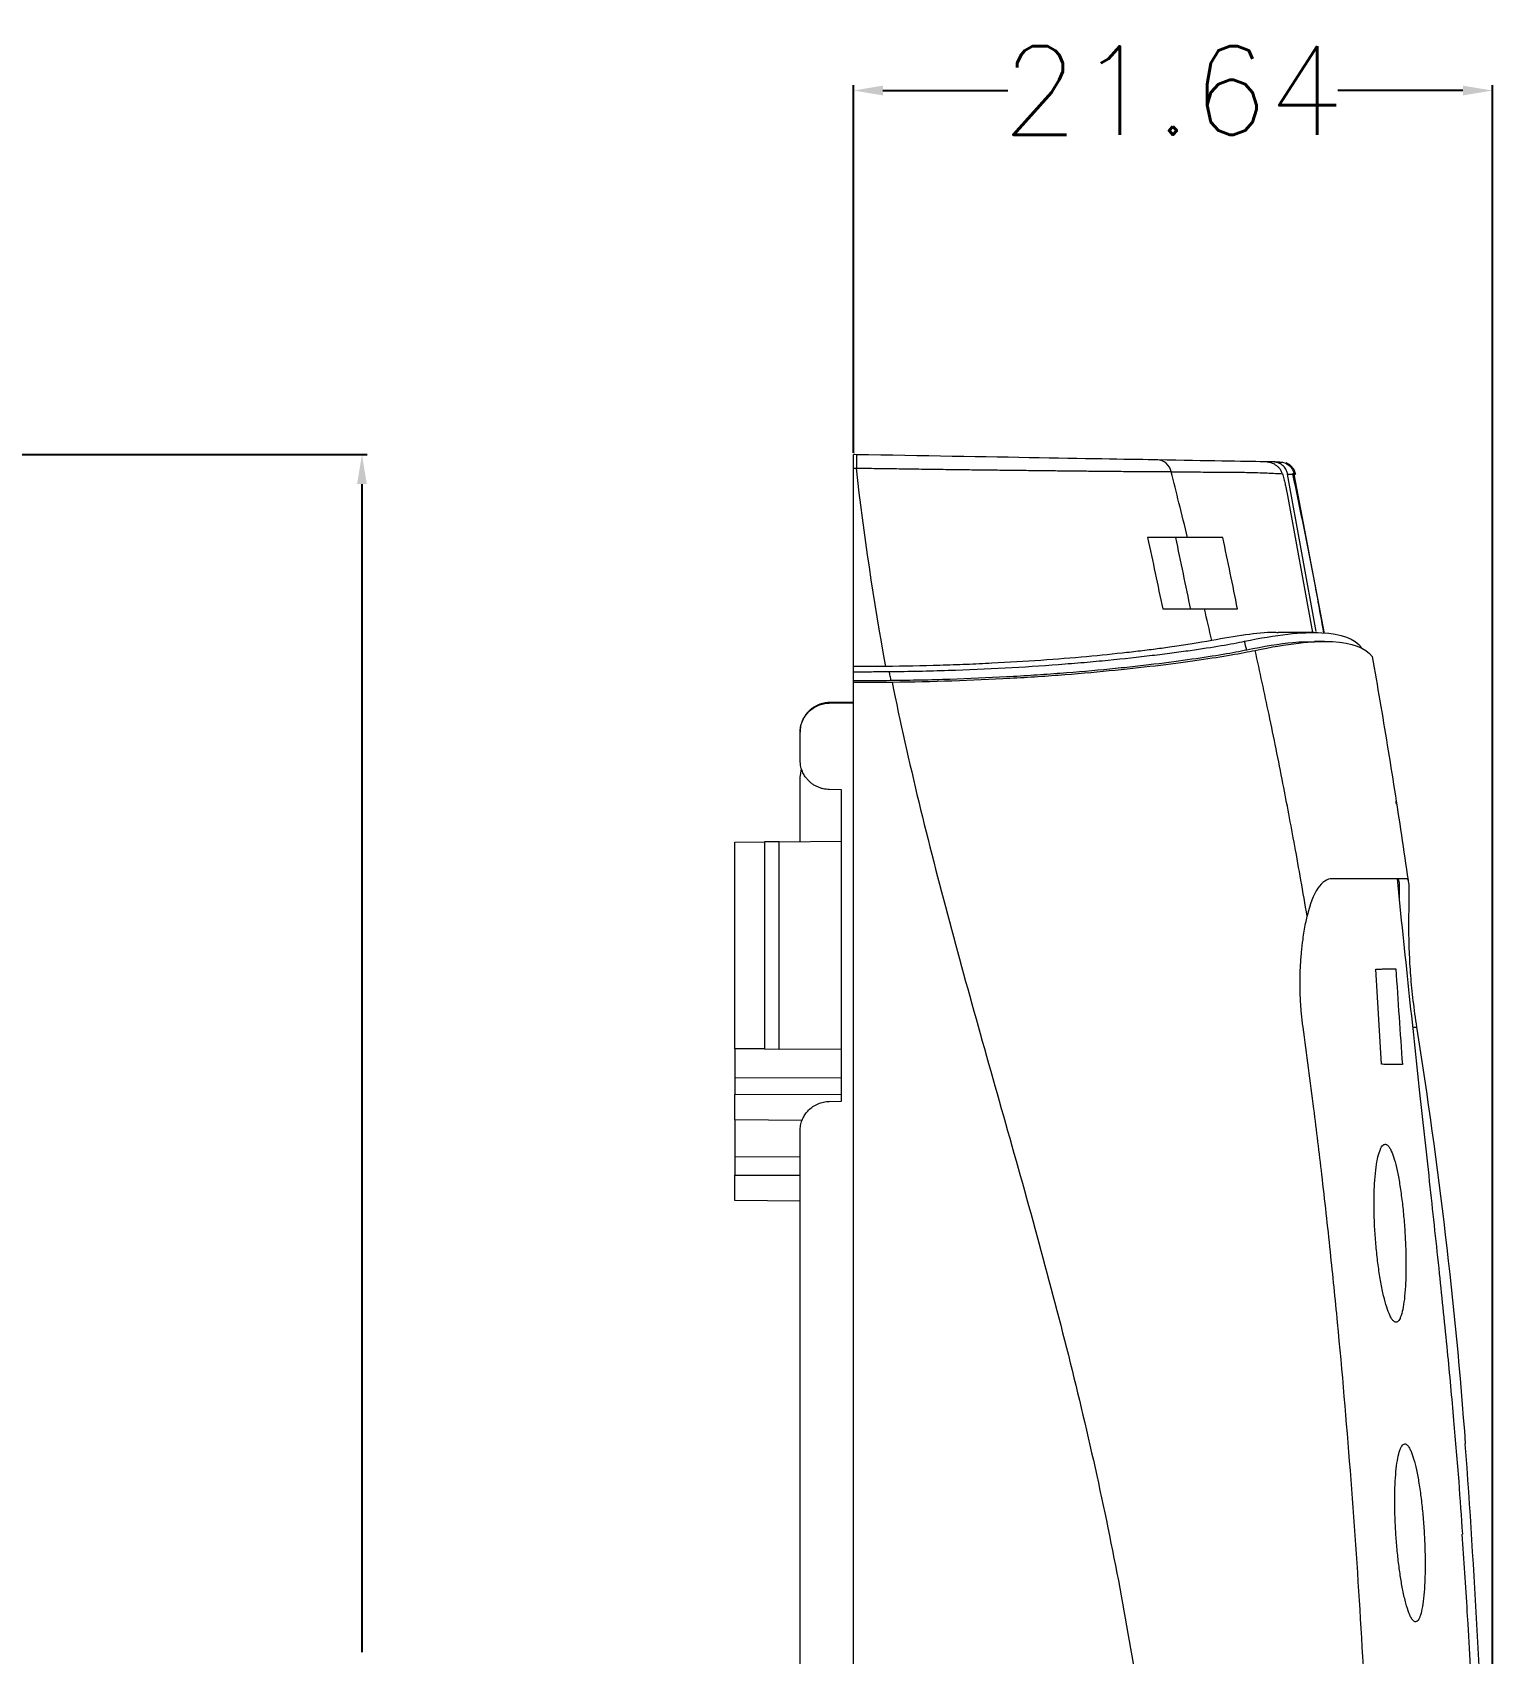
# Model space of a CAD drawing. Header units: inches. Extents: x 1424 to 4050, y 1126 to 1517.
# Drawn here: x 2686.7 to 2736.2, y 1374.8 to 1429.7 of the extents above; entities that cross this region are included whole.
import ezdxf

# ---------------------------------------------------------------- set-up
doc = ezdxf.new("R2010")
doc.units = ezdxf.units.IN
doc.header["$LTSCALE"] = 15
doc.styles.get("Standard").update_dxf_attribs({"font": 'txt', "bigfont": 'gbcbig.shx'})
doc.dimstyles.new('3', dxfattribs={"dimtxt": 3, "dimasz": 1, "dimexe": 0.18, "dimexo": 0.0625, "dimgap": 0.09, "dimtad": 0, "dimdsep": 46, "dimtxsty": 'Standard', "dimcen": 1, "dimclrd": 3, "dimclre": 3, "dimadec": 0, "dimazin": 2, "dimtfac": 1, "dimtofl": 0, "dimtmove": 0, "dimatfit": 3, "dimfxl": 1, "dimtolj": 1, "dimtzin": 0, "dimarcsym": 0})

# ---------------------------------------------------------------- blocks, each defined once
blk = doc.blocks.new('*D193')
at = {"color": 3, "lineweight": -2}
for p, q in [((2567.575, 1415.401), (2698.008, 1415.401)), ((2697.828, 1414.401), (2697.828, 1374.825)), ((2697.828, 1323.069), (2697.828, 1362.645)), ((2645.939, 1322.069), (2698.008, 1322.069))]:
    blk.add_line(p, q, dxfattribs=at)
at = {"color": 3}
for points in [[(2697.661, 1414.401), (2697.994, 1414.401), (2697.828, 1415.401)], [(2697.661, 1323.069), (2697.994, 1323.069), (2697.828, 1322.069)]]:
    blk.add_solid(points, dxfattribs=at)
at = {"layer": 'Defpoints', "color": 0}
for p in [(2567.513, 1415.401), (2645.876, 1322.069), (2697.828, 1322.069)]:
    blk.add_point(p, dxfattribs=at)
at = {"color": 0, "insert": (2697.828, 1368.735), "char_height": 3, "attachment_point": 5, "rotation": 90}
blk.add_mtext('\\A1;93.33', dxfattribs=at)
blk = doc.blocks.new('*D194')
at = {"color": 3, "lineweight": -2}
for p, q in [((2714.477, 1415.463), (2714.477, 1427.916)), ((2715.477, 1427.736), (2719.709, 1427.736)), ((2735.121, 1427.736), (2730.889, 1427.736)), ((2736.121, 1350.845), (2736.121, 1427.916))]:
    blk.add_line(p, q, dxfattribs=at)
at = {"color": 3}
for points in [[(2715.477, 1427.902), (2715.477, 1427.569), (2714.477, 1427.736)], [(2735.121, 1427.902), (2735.121, 1427.569), (2736.121, 1427.736)]]:
    blk.add_solid(points, dxfattribs=at)
at = {"layer": 'Defpoints', "color": 0}
for p in [(2736.121, 1427.736), (2714.477, 1415.401), (2736.121, 1350.783)]:
    blk.add_point(p, dxfattribs=at)
at = {"color": 0, "insert": (2725.299, 1427.736), "char_height": 3, "attachment_point": 5}
blk.add_mtext('\\A1;21.64', dxfattribs=at)

msp = doc.modelspace()

# ---------------------------------------------------------------- linework, layer by layer
at = {"color": 7, "linetype": 'Continuous', "lineweight": 15}
for p, q in [((2728.696, 1415.153), (2728.251, 1415.16)), ((2730.152, 1409.412), (2729.184, 1414.742)), ((2730.43, 1409.338), (2729.41, 1414.736)), ((2729.157, 1414.136), (2730.029, 1409.374)), ((2730.083, 1409.374), (2728.87, 1409.374)), ((2730.433, 1409.073), (2730.101, 1409.073)), ((2714.477, 1408.045), (2714.477, 1408.219)), ((2714.477, 1407.689), (2714.477, 1407.736)), ((2714.477, 1407.624), (2714.477, 1407.689)), ((2714.477, 1407.015), (2713.655, 1407)), ((2713.655, 1407), (2713.655, 1406.983)), ((2713.655, 1406.983), (2714.477, 1406.997)), ((2712.668, 1405.06), (2712.668, 1405.977)), ((2712.668, 1404.46), (2712.718, 1404.751)), ((2712.668, 1402.289), (2712.668, 1404.46)), ((2714.075, 1404.048), (2713.655, 1404.055)), ((2710.457, 1402.27), (2711.462, 1402.278)), ((2710.457, 1395.273), (2710.457, 1402.27)), ((2711.964, 1402.283), (2711.462, 1402.278)), ((2711.462, 1402.278), (2711.462, 1395.265)), ((2711.964, 1402.283), (2714.075, 1402.301)), ((2711.964, 1395.26), (2711.964, 1402.283)), ((2732.362, 1394.745), (2732.168, 1397.971)), ((2711.462, 1395.265), (2710.457, 1395.273)), ((2710.457, 1395.273), (2710.457, 1394.27)), ((2711.462, 1395.265), (2711.964, 1395.26)), ((2714.075, 1395.242), (2711.964, 1395.26)), ((2714.075, 1394.285), (2710.457, 1394.27)), ((2710.457, 1394.27), (2710.457, 1393.718)), ((2710.457, 1393.718), (2714.075, 1393.732)), ((2710.457, 1392.863), (2710.457, 1393.718)), ((2713.655, 1393.488), (2714.075, 1393.495)), ((2712.737, 1392.837), (2710.457, 1392.863)), ((2710.457, 1392.863), (2710.457, 1391.599)), ((2712.668, 1391.607), (2710.457, 1391.599)), ((2710.457, 1391.599), (2710.457, 1390.986)), ((2710.457, 1390.986), (2712.668, 1390.994)), ((2710.457, 1390.133), (2710.457, 1390.986)), ((2712.668, 1390.107), (2710.457, 1390.133))]:
    msp.add_line(p, q, dxfattribs=at)
at = {"color": 8, "linetype": 'Continuous', "lineweight": 15}
msp.add_line((2733.43, 1396.008), (2733.554, 1396.008), dxfattribs=at)
at = {"color": 7, "linetype": 'Continuous', "lineweight": 15}
for points in [[(2714.581, 1415.399), (2714.546, 1415.4), (2714.512, 1415.4), (2714.477, 1415.401)], [(2714.477, 1414.946), (2714.511, 1414.945), (2714.545, 1414.944), (2714.578, 1414.944)], [(2715.574, 1408.224), (2715.162, 1410.462), (2714.831, 1412.704), (2714.578, 1414.944)], [(2728.401, 1415.158), (2727.685, 1415.17), (2726.47, 1415.191), (2724.787, 1415.221)], [(2728.926, 1415.149), (2728.862, 1415.15), (2728.785, 1415.151), (2728.696, 1415.153)], [(2729.184, 1414.742), (2729.272, 1414.74), (2729.347, 1414.738), (2729.41, 1414.736)], [(2726.614, 1409.105), (2726.533, 1409.463), (2726.452, 1409.821), (2726.369, 1410.178)], [(2727.799, 1408.777), (2727.775, 1408.877), (2727.752, 1408.978), (2727.729, 1409.078)], [(2715.756, 1407.743), (2715.33, 1407.739), (2714.904, 1407.737), (2714.477, 1407.736)], [(2714.477, 1407.689), (2714.914, 1407.689), (2715.35, 1407.692), (2715.786, 1407.696)], [(2733.236, 1401.033), (2733.245, 1401.033), (2733.254, 1401.015), (2733.265, 1400.978)], [(2732.849, 1397.982), (2732.924, 1396.899), (2732.998, 1395.816), (2733.072, 1394.733)]]:
    msp.add_open_spline(points, degree=3, dxfattribs=at)
for points, knots in [([(2714.477, 1414.946), (2714.477, 1415.069), (2714.477, 1415.185), (2714.477, 1415.353), (2714.477, 1415.401), (2714.477, 1415.401)], [0, 0, 0, 0, 0.5, 0.5, 1, 1, 1, 1]), ([(2714.581, 1415.399), (2714.581, 1415.399), (2714.582, 1415.389), (2714.583, 1415.346), (2714.583, 1415.312), (2714.582, 1415.225), (2714.582, 1415.172), (2714.58, 1415.059), (2714.579, 1415), (2714.578, 1414.944)], [0, 0, 0, 0, 0.25, 0.25, 0.5, 0.5, 0.75, 0.75, 1, 1, 1, 1]), ([(2724.787, 1415.221), (2723.992, 1415.235), (2722.573, 1415.259), (2718.966, 1415.322), (2716.778, 1415.361), (2714.581, 1415.399)], [0, 0, 0, 0, 0.5, 0.5, 1, 1, 1, 1]), ([(2714.477, 1408.219), (2714.477, 1408.78), (2714.477, 1409.902), (2714.477, 1411.584), (2714.477, 1413.265), (2714.477, 1414.385), (2714.477, 1414.946)], [0, 0, 0, 0, 0.2499961, 0.499992, 0.7499919, 1, 1, 1, 1]), ([(2714.578, 1414.944), (2714.692, 1414.942), (2714.92, 1414.939), (2715.26, 1414.934), (2715.6, 1414.93), (2715.938, 1414.925), (2716.276, 1414.92), (2716.611, 1414.916), (2716.944, 1414.911), (2717.276, 1414.907), (2717.604, 1414.902), (2717.93, 1414.898), (2718.253, 1414.894), (2718.573, 1414.89), (2718.889, 1414.886), (2719.201, 1414.882), (2719.509, 1414.878), (2719.813, 1414.875), (2720.112, 1414.871), (2720.406, 1414.868), (2720.695, 1414.864), (2720.979, 1414.861), (2721.257, 1414.858), (2721.528, 1414.855), (2721.778, 1414.852), (2722.017, 1414.85), (2722.256, 1414.847), (2722.517, 1414.845), (2722.796, 1414.842), (2723.093, 1414.839), (2723.401, 1414.836), (2723.718, 1414.834), (2724.04, 1414.831), (2724.36, 1414.828), (2724.672, 1414.826), (2724.973, 1414.824), (2725.147, 1414.824), (2725.237, 1414.824)], [0, 0, 0, 0, 0.024747, 0.049493, 0.074234, 0.098967, 0.12369, 0.148405, 0.173114, 0.197818, 0.222519, 0.247217, 0.271913, 0.296608, 0.321301, 0.345993, 0.370687, 0.395381, 0.420078, 0.444777, 0.469479, 0.494184, 0.518888, 0.543587, 0.568279, 0.588669, 0.611893, 0.637949, 0.666837, 0.698556, 0.733107, 0.77049, 0.810708, 0.853762, 0.899658, 0.948402, 1, 1, 1, 1]), ([(2725.237, 1414.824), (2725.216, 1414.928), (2725.158, 1415.036), (2724.989, 1415.183), (2724.882, 1415.219), (2724.787, 1415.221)], [0, 0, 0, 0, 0.5, 0.5, 1, 1, 1, 1]), ([(2729.01, 1414.753), (2729.005, 1414.768), (2728.993, 1414.801), (2728.97, 1414.848), (2728.94, 1414.895), (2728.898, 1414.948), (2728.837, 1415.007), (2728.731, 1415.08), (2728.607, 1415.13), (2728.487, 1415.154), (2728.426, 1415.157), (2728.401, 1415.158)], [0, 0, 0, 0, 0.056102, 0.116568, 0.181414, 0.250622, 0.36585, 0.500648, 0.750062, 0.899064, 1, 1, 1, 1]), ([(2729.184, 1414.742), (2729.18, 1414.761), (2729.172, 1414.798), (2729.151, 1414.852), (2729.121, 1414.912), (2729.076, 1414.975), (2729.015, 1415.036), (2728.944, 1415.086), (2728.866, 1415.123), (2728.782, 1415.147), (2728.725, 1415.151), (2728.696, 1415.153)], [0, 0, 0, 0, 0.083438, 0.166403, 0.250006, 0.374855, 0.499992, 0.624895, 0.749991, 0.874961, 1, 1, 1, 1]), ([(2728.926, 1415.149), (2729.031, 1415.147), (2729.15, 1415.107), (2729.332, 1414.952), (2729.39, 1414.841), (2729.409, 1414.736)], [0, 0, 0, 0, 0.5, 0.5, 1, 1, 1, 1]), ([(2729.46, 1414.722), (2729.45, 1414.763), (2729.43, 1414.848), (2729.359, 1414.963), (2729.261, 1415.06), (2729.177, 1415.098), (2729.136, 1415.117)], [0, 0, 0, 0, 0.236836, 0.488084, 0.745611, 1, 1, 1, 1]), ([(2725.796, 1412.59), (2725.7, 1412.982), (2725.516, 1413.728), (2725.326, 1414.471), (2725.236, 1414.823)], [0, 0, 0, 0, 0.525991, 1, 1, 1, 1]), ([(2725.236, 1414.823), (2725.311, 1414.823), (2725.47, 1414.823), (2725.717, 1414.821), (2726.007, 1414.817), (2726.324, 1414.812), (2726.653, 1414.804), (2726.964, 1414.806), (2727.24, 1414.809), (2727.52, 1414.806), (2727.831, 1414.799), (2728.17, 1414.79), (2728.494, 1414.779), (2728.778, 1414.766), (2728.933, 1414.757), (2729.01, 1414.753)], [0, 0, 0, 0, 0.041632, 0.089299, 0.143001, 0.214365, 0.285733, 0.35716, 0.428582, 0.487778, 0.571437, 0.681541, 0.789668, 0.895822, 1, 1, 1, 1]), ([(2729.01, 1414.753), (2729.018, 1414.725), (2729.034, 1414.67), (2729.057, 1414.584), (2729.078, 1414.5), (2729.097, 1414.418), (2729.115, 1414.341), (2729.13, 1414.268), (2729.145, 1414.2), (2729.153, 1414.157), (2729.157, 1414.136)], [0, 0, 0, 0, 0.15674, 0.304694, 0.443512, 0.573036, 0.693271, 0.804348, 0.906493, 1, 1, 1, 1]), ([(2730.416, 1409.34), (2730.314, 1409.914), (2729.991, 1411.723), (2729.618, 1413.524), (2729.364, 1414.753)], [0, 0, 0, 0, 0.317191, 1, 1, 1, 1]), ([(2725.797, 1412.59), (2725.758, 1412.59), (2725.68, 1412.59), (2725.553, 1412.59), (2725.419, 1412.59), (2725.276, 1412.59), (2725.126, 1412.59), (2724.967, 1412.59), (2724.801, 1412.59), (2724.627, 1412.59), (2724.504, 1412.59), (2724.443, 1412.59)], [0, 0, 0, 0, 0.110778, 0.22145, 0.332096, 0.442798, 0.553639, 0.664699, 0.776059, 0.8878, 1, 1, 1, 1]), ([(2724.443, 1412.59), (2724.53, 1412.187), (2724.703, 1411.384), (2724.87, 1410.579), (2724.953, 1410.178)], [0, 0, 0, 0, 0.501595, 1, 1, 1, 1]), ([(2725.385, 1412.59), (2725.471, 1412.182), (2725.644, 1411.369), (2725.81, 1410.555), (2725.893, 1410.15)], [0, 0, 0, 0, 0.502486, 1, 1, 1, 1]), ([(2726.99, 1412.59), (2726.916, 1412.59), (2726.769, 1412.59), (2726.537, 1412.59), (2726.298, 1412.59), (2726.052, 1412.59), (2725.882, 1412.59), (2725.797, 1412.59)], [0, 0, 0, 0, 0.199921, 0.399857, 0.599832, 0.799872, 1, 1, 1, 1]), ([(2727.488, 1410.178), (2727.407, 1410.579), (2727.244, 1411.383), (2727.075, 1412.187), (2726.99, 1412.59)], [0, 0, 0, 0, 0.497504, 1, 1, 1, 1]), ([(2724.953, 1410.178), (2725.018, 1410.178), (2725.148, 1410.178), (2725.333, 1410.178), (2725.509, 1410.178), (2725.675, 1410.178), (2725.832, 1410.178), (2725.981, 1410.178), (2726.12, 1410.178), (2726.25, 1410.178), (2726.33, 1410.178), (2726.369, 1410.178)], [0, 0, 0, 0, 0.1133601, 0.2260589, 0.3382162, 0.4499186, 0.5611138, 0.6717117, 0.7816568, 0.8910424, 1, 1, 1, 1]), ([(2726.369, 1410.178), (2726.449, 1410.178), (2726.609, 1410.178), (2726.839, 1410.178), (2727.063, 1410.178), (2727.28, 1410.178), (2727.418, 1410.178), (2727.488, 1410.178)], [0, 0, 0, 0, 0.199991, 0.399982, 0.599987, 0.799988, 1, 1, 1, 1]), ([(2728.87, 1409.365), (2728.818, 1409.368), (2728.513, 1409.385), (2727.783, 1409.31), (2727.004, 1409.174), (2726.614, 1409.105)], [0, 0, 0, 0, 0.091736, 0.545083, 1, 1, 1, 1]), ([(2727.729, 1409.078), (2728.803, 1409.299), (2729.677, 1409.401), (2731.005, 1409.336), (2731.457, 1409.17), (2731.692, 1408.864)], [0, 0, 0, 0, 0.5, 0.5, 1, 1, 1, 1]), ([(2726.614, 1409.105), (2726.205, 1409.026), (2725.637, 1408.934), (2724.736, 1408.813), (2724.546, 1408.789), (2724.152, 1408.741), (2723.948, 1408.717), (2723.312, 1408.645), (2722.857, 1408.599), (2721.885, 1408.51), (2721.364, 1408.468), (2720.292, 1408.392), (2719.739, 1408.359), (2718.882, 1408.316), (2718.592, 1408.302), (2718.003, 1408.279), (2717.703, 1408.268), (2716.799, 1408.241), (2716.19, 1408.23), (2715.574, 1408.224)], [0, 0, 0, 0, 0.25, 0.25, 0.3125, 0.3125, 0.375, 0.375, 0.5, 0.5, 0.625, 0.625, 0.75, 0.75, 0.8125, 0.8125, 0.875, 0.875, 1, 1, 1, 1]), ([(2715.692, 1408.052), (2716.364, 1408.058), (2717.03, 1408.072), (2718.346, 1408.114), (2718.989, 1408.142), (2720.235, 1408.21), (2720.84, 1408.249), (2721.719, 1408.316), (2722.008, 1408.339), (2722.57, 1408.388), (2722.843, 1408.413), (2723.635, 1408.491), (2724.131, 1408.545), (2724.826, 1408.629), (2725.049, 1408.657), (2725.481, 1408.713), (2725.687, 1408.741), (2726.274, 1408.825), (2726.624, 1408.879), (2727.24, 1408.983), (2727.507, 1409.032), (2727.729, 1409.078)], [0, 0, 0, 0, 0.125, 0.125, 0.25, 0.25, 0.375, 0.375, 0.4375, 0.4375, 0.5, 0.5, 0.625, 0.625, 0.6875, 0.6875, 0.75, 0.75, 0.875, 0.875, 1, 1, 1, 1]), ([(2730.101, 1409.045), (2729.87, 1409.049), (2729.26, 1409.058), (2728.359, 1408.885), (2727.799, 1408.777)], [0, 0, 0, 0, 0.3785771, 1, 1, 1, 1]), ([(2728.088, 1408.77), (2729.167, 1408.995), (2730.041, 1409.099), (2731.372, 1409.035), (2731.82, 1408.867), (2732.052, 1408.556)], [0, 0, 0, 0, 0.5, 0.5, 1, 1, 1, 1]), ([(2727.799, 1408.777), (2727.577, 1408.731), (2727.309, 1408.682), (2726.684, 1408.576), (2726.33, 1408.521), (2725.549, 1408.41), (2725.122, 1408.353), (2724.422, 1408.269), (2724.178, 1408.241), (2723.677, 1408.186), (2723.419, 1408.159), (2722.625, 1408.081), (2722.068, 1408.033), (2721.193, 1407.966), (2720.895, 1407.945), (2720.285, 1407.905), (2719.973, 1407.886), (2719.031, 1407.835), (2718.393, 1407.807), (2717.092, 1407.764), (2716.43, 1407.75), (2715.756, 1407.743)], [0, 0, 0, 0, 0.125, 0.125, 0.25, 0.25, 0.375, 0.375, 0.4375, 0.4375, 0.5, 0.5, 0.625, 0.625, 0.6875, 0.6875, 0.75, 0.75, 0.875, 0.875, 1, 1, 1, 1]), ([(2715.786, 1407.696), (2717.163, 1407.71), (2718.492, 1407.755), (2720.097, 1407.844), (2720.416, 1407.864), (2721.038, 1407.905), (2721.343, 1407.927), (2722.236, 1407.997), (2722.805, 1408.048), (2723.888, 1408.156), (2724.406, 1408.214), (2725.358, 1408.33), (2725.795, 1408.389), (2726.591, 1408.504), (2726.952, 1408.561), (2727.589, 1408.671), (2727.861, 1408.722), (2728.088, 1408.77)], [0, 0, 0, 0, 0.25, 0.25, 0.3125, 0.3125, 0.375, 0.375, 0.5, 0.5, 0.625, 0.625, 0.75, 0.75, 0.875, 0.875, 1, 1, 1, 1]), ([(2729.847, 1399.761), (2729.777, 1400.169), (2729.641, 1400.962), (2729.433, 1402.119), (2729.23, 1403.21), (2728.944, 1404.697), (2728.572, 1406.545), (2728.246, 1408.046), (2728.088, 1408.77)], [0, 0, 0, 0, 0.135097, 0.26311, 0.384001, 0.497744, 0.757923, 1, 1, 1, 1]), ([(2732.052, 1408.556), (2732.139, 1408.058), (2732.313, 1407.057), (2732.564, 1405.55), (2732.807, 1404.034), (2733.042, 1402.509), (2733.191, 1401.489), (2733.265, 1400.978)], [0, 0, 0, 0, 0.197795, 0.396808, 0.596923, 0.798029, 1, 1, 1, 1]), ([(2715.574, 1408.224), (2715.461, 1408.224), (2715.348, 1408.223), (2715.235, 1408.222), (2715.122, 1408.221), (2715.009, 1408.221), (2714.897, 1408.22), (2714.757, 1408.22), (2714.617, 1408.219), (2714.477, 1408.219)], [0, 0, 0, 0, 0.000338892, 0.000338892, 0.000338892, 0.000677784, 0.000677784, 0.000677784, 0.001097427, 0.001097427, 0.001097427, 0.001097427]), ([(2714.477, 1408.045), (2714.679, 1408.045), (2714.882, 1408.046), (2715.084, 1408.047), (2715.287, 1408.048), (2715.489, 1408.05), (2715.692, 1408.052)], [0, 0, 0, 0, 0.000607526, 0.000607526, 0.000607526, 0.001215475, 0.001215475, 0.001215475, 0.001215475]), ([(2714.477, 1407.736), (2714.477, 1407.788), (2714.477, 1407.839), (2714.477, 1407.891), (2714.477, 1407.942), (2714.477, 1407.994), (2714.477, 1408.045)], [0, 0, 0, 0, 0.000154823, 0.000154823, 0.000154823, 0.000309646, 0.000309646, 0.000309646, 0.000309646]), ([(2714.477, 1342.53), (2714.477, 1347.949), (2714.477, 1353.373), (2714.477, 1364.234), (2714.477, 1369.671), (2714.477, 1380.541), (2714.477, 1385.977), (2714.477, 1396.841), (2714.477, 1402.268), (2714.477, 1407.689)], [0, 0, 0, 0, 0.25, 0.25, 0.5, 0.5, 0.75, 0.75, 1, 1, 1, 1]), ([(2715.756, 1407.743), (2715.75, 1407.769), (2715.738, 1407.82), (2715.716, 1407.923), (2715.701, 1408), (2715.692, 1408.052)], [0, 0, 0, 0, 0.251037, 0.501305, 1, 1, 1, 1]), ([(2715.786, 1407.696), (2716.335, 1404.985), (2717.004, 1402.28), (2718.448, 1396.88), (2719.227, 1394.181), (2720.747, 1388.778), (2721.482, 1386.073), (2722.782, 1380.652), (2723.353, 1377.934), (2724.29, 1372.486), (2724.659, 1369.755), (2725.137, 1364.296), (2725.244, 1361.563), (2725.19, 1356.093), (2725.029, 1353.356), (2724.467, 1347.884), (2724.067, 1345.149), (2723.556, 1342.419)], [0, 0, 0, 0, 0.125, 0.125, 0.25, 0.25, 0.375, 0.375, 0.5, 0.5, 0.625, 0.625, 0.75, 0.75, 0.875, 0.875, 1, 1, 1, 1]), ([(2713.655, 1407), (2713.625, 1406.999), (2713.563, 1406.996), (2713.47, 1406.981), (2713.378, 1406.958), (2713.287, 1406.925), (2713.197, 1406.882), (2713.111, 1406.83), (2713.029, 1406.769), (2712.953, 1406.698), (2712.878, 1406.613), (2712.803, 1406.504), (2712.734, 1406.364), (2712.679, 1406.191), (2712.672, 1406.062), (2712.668, 1405.994)], [0, 0, 0, 0, 0.058814, 0.118698, 0.179655, 0.24169, 0.304807, 0.369009, 0.434299, 0.500682, 0.568997, 0.653097, 0.752974, 0.868614, 1, 1, 1, 1]), ([(2712.668, 1405.977), (2712.669, 1406.011), (2712.671, 1406.079), (2712.687, 1406.177), (2712.71, 1406.269), (2712.74, 1406.355), (2712.776, 1406.434), (2712.817, 1406.506), (2712.861, 1406.571), (2712.907, 1406.63), (2712.984, 1406.714), (2713.105, 1406.815), (2713.278, 1406.909), (2713.464, 1406.969), (2713.592, 1406.978), (2713.655, 1406.983)], [0, 0, 0, 0, 0.066263, 0.12987, 0.190821, 0.249117, 0.304759, 0.357746, 0.408079, 0.455761, 0.50079, 0.628679, 0.754486, 0.878247, 1, 1, 1, 1]), ([(2713.655, 1404.055), (2713.621, 1404.057), (2713.552, 1404.06), (2713.448, 1404.079), (2713.343, 1404.108), (2713.24, 1404.151), (2713.139, 1404.206), (2713.042, 1404.274), (2712.968, 1404.342), (2712.901, 1404.414), (2712.834, 1404.501), (2712.756, 1404.636), (2712.684, 1404.827), (2712.674, 1404.977), (2712.668, 1405.06)], [0, 0, 0, 0, 0.0656421, 0.1332439, 0.2028083, 0.2743379, 0.3478353, 0.4233027, 0.500742, 0.5413535, 0.6116297, 0.7115339, 0.8410134, 1, 1, 1, 1]), ([(2714.075, 1393.495), (2714.075, 1394.199), (2714.075, 1395.607), (2714.075, 1397.718), (2714.075, 1399.829), (2714.075, 1401.939), (2714.075, 1403.345), (2714.075, 1404.048)], [0, 0, 0, 0, 0.2000141, 0.4000159, 0.6000106, 0.8000036, 1, 1, 1, 1]), ([(2732.873, 1403.56), (2732.869, 1403.587), (2732.865, 1403.621), (2732.858, 1403.655), (2732.857, 1403.663)], [0, 0, 0, 0, 0.779754, 1, 1, 1, 1]), ([(2730.694, 1401.033), (2730.607, 1401.033), (2730.523, 1401.005), (2730.362, 1400.897), (2730.284, 1400.816), (2730.064, 1400.491), (2729.941, 1400.177), (2729.847, 1399.761)], [0, 0, 0, 0, 0.25, 0.25, 0.5, 0.5, 1, 1, 1, 1]), ([(2733.236, 1401.033), (2733.141, 1401.033), (2732.881, 1401.033), (2732.03, 1401.033), (2731.443, 1401.033), (2730.694, 1401.033)], [0, 0, 0, 0, 0.5, 0.5, 1, 1, 1, 1]), ([(2735.117, 1378.826), (2735.077, 1379.415), (2734.992, 1380.662), (2734.818, 1382.744), (2734.599, 1385.1), (2734.328, 1387.74), (2734.01, 1390.662), (2733.659, 1393.866), (2733.284, 1397.351), (2733.032, 1399.776), (2732.902, 1401.033)], [0, 0, 0, 0, 0.087005, 0.184159, 0.291948, 0.410738, 0.540785, 0.68226, 0.835294, 1, 1, 1, 1]), ([(2732.973, 1400.354), (2732.976, 1400.444), (2732.983, 1400.676), (2732.975, 1400.953), (2732.949, 1401.003), (2732.934, 1401.033)], [0, 0, 0, 0, 0.207073, 0.53477, 1, 1, 1, 1]), ([(2733.265, 1400.978), (2733.279, 1400.934), (2733.286, 1400.864), (2733.294, 1400.674), (2733.295, 1400.554), (2733.292, 1400.264), (2733.288, 1400.097), (2733.284, 1399.722), (2733.282, 1399.512), (2733.285, 1399.058), (2733.29, 1398.816), (2733.31, 1398.304), (2733.325, 1398.031), (2733.369, 1397.472), (2733.397, 1397.187), (2733.466, 1396.604), (2733.507, 1396.305), (2733.554, 1396.008)], [0, 0, 0, 0, 0.125, 0.125, 0.25, 0.25, 0.375, 0.375, 0.5, 0.5, 0.625, 0.625, 0.75, 0.75, 0.875, 0.875, 1, 1, 1, 1]), ([(2729.708, 1396.008), (2729.699, 1396.078), (2729.68, 1396.218), (2729.658, 1396.429), (2729.639, 1396.64), (2729.625, 1396.85), (2729.61, 1397.163), (2729.603, 1397.573), (2729.618, 1398.067), (2729.652, 1398.539), (2729.699, 1398.935), (2729.748, 1399.259), (2729.795, 1399.522), (2729.83, 1399.681), (2729.847, 1399.761)], [0, 0, 0, 0, 0.049989, 0.099914, 0.149895, 0.200045, 0.25048, 0.374684, 0.499396, 0.624244, 0.748909, 0.833025, 0.916589, 1, 1, 1, 1]), ([(2732.168, 1397.971), (2732.221, 1397.971), (2732.328, 1397.973), (2732.475, 1397.976), (2732.611, 1397.978), (2732.737, 1397.98), (2732.811, 1397.982), (2732.849, 1397.982)], [0, 0, 0, 0, 0.200631, 0.400971, 0.600996, 0.800681, 1, 1, 1, 1]), ([(2732.215, 1355.808), (2732.218, 1356.238), (2732.226, 1357.093), (2732.228, 1358.364), (2732.224, 1359.614), (2732.211, 1361.284), (2732.179, 1363.374), (2732.098, 1366.698), (2731.941, 1370.89), (2731.673, 1375.921), (2731.326, 1380.982), (2730.968, 1385.127), (2730.631, 1388.468), (2730.363, 1390.88), (2730.058, 1393.419), (2729.833, 1395.084), (2729.708, 1396.008)], [0, 0, 0, 0, 0.032056, 0.063586, 0.094589, 0.125064, 0.187916, 0.250112, 0.372506, 0.500123, 0.625063, 0.749991, 0.809703, 0.874953, 0.930664, 1, 1, 1, 1]), ([(2733.554, 1396.008), (2733.923, 1393.665), (2734.248, 1391.317), (2734.802, 1386.611), (2735.032, 1384.252), (2735.205, 1381.886)], [0, 0, 0, 0, 0.5, 0.5, 1, 1, 1, 1]), ([(2733.072, 1394.733), (2733.03, 1394.733), (2732.947, 1394.735), (2732.812, 1394.737), (2732.67, 1394.74), (2732.52, 1394.742), (2732.414, 1394.744), (2732.362, 1394.745)], [0, 0, 0, 0, 0.200958, 0.40147, 0.601503, 0.801024, 1, 1, 1, 1]), ([(2712.668, 1392.483), (2712.669, 1392.516), (2712.671, 1392.58), (2712.685, 1392.675), (2712.707, 1392.765), (2712.736, 1392.849), (2712.771, 1392.929), (2712.811, 1393.003), (2712.856, 1393.07), (2712.904, 1393.132), (2712.983, 1393.218), (2713.103, 1393.319), (2713.275, 1393.412), (2713.462, 1393.474), (2713.591, 1393.483), (2713.655, 1393.488)], [0, 0, 0, 0, 0.062894, 0.123975, 0.183243, 0.240699, 0.296343, 0.350174, 0.402193, 0.452401, 0.500798, 0.626354, 0.751401, 0.875946, 1, 1, 1, 1]), ([(2712.668, 1359.332), (2712.668, 1360.023), (2712.668, 1361.404), (2712.668, 1363.476), (2712.668, 1365.548), (2712.668, 1367.62), (2712.668, 1369.692), (2712.668, 1371.764), (2712.668, 1373.835), (2712.668, 1375.907), (2712.668, 1377.979), (2712.668, 1380.051), (2712.668, 1382.123), (2712.668, 1384.195), (2712.668, 1386.267), (2712.668, 1388.339), (2712.668, 1390.411), (2712.668, 1391.792), (2712.668, 1392.483)], [0, 0, 0, 0, 0.062526, 0.125042, 0.187548, 0.250047, 0.312539, 0.375027, 0.437511, 0.499995, 0.562478, 0.624963, 0.687452, 0.749945, 0.812445, 0.874953, 0.937471, 1, 1, 1, 1]), ([(2732.856, 1386.008), (2732.847, 1386.009), (2732.828, 1386.011), (2732.799, 1386.025), (2732.769, 1386.049), (2732.739, 1386.082), (2732.709, 1386.125), (2732.678, 1386.178), (2732.622, 1386.29), (2732.54, 1386.505), (2732.437, 1386.886), (2732.342, 1387.347), (2732.259, 1387.871), (2732.192, 1388.435), (2732.143, 1389.024), (2732.115, 1389.616), (2732.11, 1390.186), (2732.127, 1390.711), (2732.167, 1391.169), (2732.226, 1391.547), (2732.29, 1391.779), (2732.348, 1391.913), (2732.393, 1391.985), (2732.441, 1392.03), (2732.475, 1392.035), (2732.492, 1392.038)], [0, 0, 0, 0, 0.018242, 0.036348, 0.054376, 0.072382, 0.090423, 0.108558, 0.126841, 0.190115, 0.253275, 0.315934, 0.378378, 0.440071, 0.501488, 0.563763, 0.62595, 0.68774, 0.749671, 0.811837, 0.874223, 0.905766, 0.937041, 0.968352, 1, 1, 1, 1]), ([(2732.492, 1392.038), (2732.501, 1392.037), (2732.521, 1392.035), (2732.55, 1392.021), (2732.58, 1391.997), (2732.609, 1391.964), (2732.639, 1391.921), (2732.669, 1391.869), (2732.723, 1391.757), (2732.8, 1391.543), (2732.896, 1391.163), (2732.982, 1390.703), (2733.057, 1390.178), (2733.118, 1389.61), (2733.163, 1389.019), (2733.19, 1388.429), (2733.197, 1387.862), (2733.185, 1387.338), (2733.153, 1386.88), (2733.103, 1386.501), (2733.046, 1386.268), (2732.994, 1386.134), (2732.951, 1386.061), (2732.905, 1386.016), (2732.873, 1386.011), (2732.856, 1386.008)], [0, 0, 0, 0, 0.018241, 0.036345, 0.054366, 0.072363, 0.09039, 0.108506, 0.126764, 0.189779, 0.252747, 0.315335, 0.377844, 0.440023, 0.502048, 0.56388, 0.625646, 0.687477, 0.749345, 0.811549, 0.873918, 0.905524, 0.936869, 0.96826, 1, 1, 1, 1]), ([(2733.521, 1375.858), (2733.512, 1375.858), (2733.494, 1375.86), (2733.466, 1375.875), (2733.439, 1375.898), (2733.41, 1375.931), (2733.382, 1375.973), (2733.353, 1376.025), (2733.325, 1376.086), (2733.269, 1376.218), (2733.188, 1376.471), (2733.092, 1376.891), (2733.009, 1377.359), (2732.941, 1377.853), (2732.885, 1378.382), (2732.844, 1378.934), (2732.819, 1379.488), (2732.812, 1380.023), (2732.824, 1380.516), (2732.853, 1380.957), (2732.9, 1381.333), (2732.954, 1381.58), (2733.006, 1381.73), (2733.051, 1381.818), (2733.101, 1381.876), (2733.137, 1381.884), (2733.156, 1381.888)], [0, 0, 0, 0, 0.018169, 0.036181, 0.054092, 0.071957, 0.089833, 0.107778, 0.125847, 0.144095, 0.211357, 0.278469, 0.335679, 0.392594, 0.450141, 0.50756, 0.566215, 0.624811, 0.682458, 0.740225, 0.800607, 0.861191, 0.894239, 0.927532, 0.963829, 1, 1, 1, 1]), ([(2733.156, 1381.888), (2733.165, 1381.887), (2733.183, 1381.885), (2733.211, 1381.87), (2733.24, 1381.847), (2733.268, 1381.814), (2733.297, 1381.771), (2733.326, 1381.72), (2733.379, 1381.609), (2733.455, 1381.396), (2733.55, 1381.018), (2733.636, 1380.561), (2733.71, 1380.038), (2733.77, 1379.472), (2733.813, 1378.883), (2733.839, 1378.294), (2733.846, 1377.727), (2733.834, 1377.202), (2733.804, 1376.739), (2733.755, 1376.354), (2733.7, 1376.117), (2733.65, 1375.982), (2733.61, 1375.91), (2733.567, 1375.866), (2733.536, 1375.86), (2733.521, 1375.858)], [0, 0, 0, 0, 0.018156, 0.036178, 0.054122, 0.072044, 0.09, 0.108046, 0.126236, 0.189068, 0.251854, 0.314303, 0.376649, 0.43867, 0.500552, 0.562204, 0.623802, 0.685726, 0.747649, 0.810965, 0.874402, 0.905894, 0.937123, 0.968391, 1, 1, 1, 1]), ([(2736.131, 1355.808), (2736.162, 1360.161), (2736.085, 1364.51), (2735.842, 1371.029), (2735.741, 1373.202), (2735.502, 1377.545), (2735.364, 1379.716), (2735.205, 1381.886)], [0, 0, 0, 0, 0.5, 0.5, 0.75, 0.75, 1, 1, 1, 1]), ([(2735.818, 1357.816), (2735.816, 1359.442), (2735.812, 1363.366), (2735.609, 1369.494), (2735.371, 1374.872), (2735.158, 1377.95), (2735.098, 1378.825)], [0, 0, 0, 0, 0.232025, 0.55976, 0.874845, 1, 1, 1, 1])]:
    msp.add_open_spline(points, degree=3, knots=knots, dxfattribs=at)
at = {"color": 8, "linetype": 'Continuous', "lineweight": 15}
msp.add_open_spline([(2729.409, 1414.736), (2729.445, 1414.738), (2729.498, 1414.742), (2729.382, 1414.748), (2729.346, 1414.749)], degree=3, knots=[0, 0, 0, 0, 0.687572, 1, 1, 1, 1], dxfattribs=at)

# ---------------------------------------------------------------- dimensions: what is measured, and where the dimension line sits
dim = msp.add_linear_dim(base=(2736.121, 1427.736), p1=(2714.477, 1415.401), p2=(2736.121, 1350.783), dimstyle='3')
dim.commit()
dim.dimension.update_dxf_attribs({"geometry": '*D194', "text_midpoint": (2725.299, 1427.736)})
dim = msp.add_linear_dim(base=(2697.828, 1322.069), p1=(2567.513, 1415.401), p2=(2645.876, 1322.069), angle=90, dimstyle='3')
dim.commit()
dim.dimension.update_dxf_attribs({"geometry": '*D193', "text_midpoint": (2697.828, 1368.735)})

doc.saveas('drawing.dxf')
